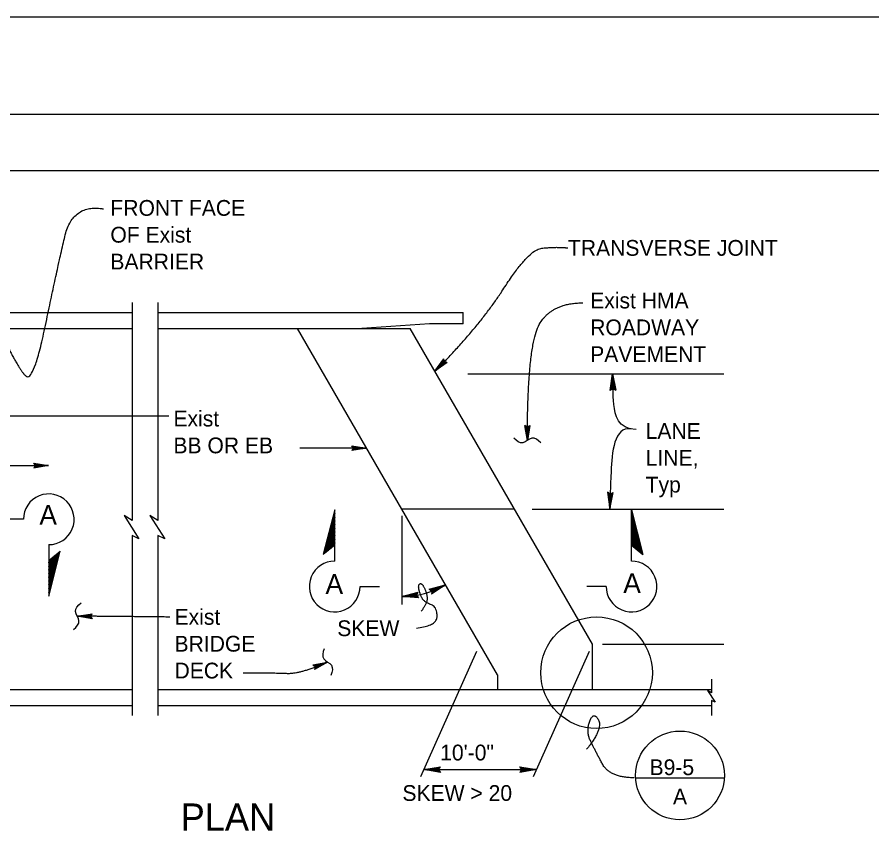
# Model space of a CAD drawing. Extents: x -893 to 867, y -474 to 712.
# Drawn here: x -587.9 to -208.7, y 344.4 to 712 of the extents above; entities that cross this region are included whole.
import ezdxf

# ---------------------------------------------------------------- set-up
doc = ezdxf.new("R2010")
doc.units = 0
for name, color, linetype in [('12 Coord Grid', 7, 'Continuous'), ('border_PLOTTING-ELEMENTS', 7, 'Continuous'), ('border_rw_22x34_Cut_Lines', 7, 'Continuous'), ('border_SHEET', 7, 'Continuous'), ('pp_PRESENTATION', 7, 'Continuous'), ('str_Concrete-A', 7, 'Continuous'), ('str_Text-A', 7, 'Continuous')]:
    doc.layers.add(name, color=color, linetype=linetype)

# ---------------------------------------------------------------- blocks, each defined once
blk = doc.blocks.new('TERMAG-E')
at = {"layer": '12 Coord Grid'}
for p, q in [((-14.420088, 1.268592), (-15.202128, 2.537184)), ((-15.202128, 2.537184), (0, 0)), ((0, 0), (-15.202128, -2.53992)), ((-14.81088, 1.902888), (0, 0)), ((0, 0), (-14.81088, -1.904712)), ((0, 0), (-14.420088, 1.268592)), ((-14.420088, 1.268592), (-13.638504, 0)), ((-14.420088, -1.270416), (0, 0)), ((-13.638504, 0), (-14.420088, -1.270416)), ((0, 0), (-14.029296, 0.634296)), ((-14.029296, -0.635208), (0, 0)), ((-13.638504, 0), (0, 0)), ((-14.420088, -1.270416), (-15.202128, -2.53992))]:
    blk.add_line(p, q, dxfattribs=at)

msp = doc.modelspace()

# ---------------------------------------------------------------- linework, layer by layer
at = {"layer": 'border_PLOTTING-ELEMENTS'}
for points in [[(-893.46, -474.04), (866.54, -474.04), (866.54, 711.96), (-893.46, 711.96)], [(-863.46, 668.96), (836.54, 668.96), (836.54, -431.04), (-863.46, -431.04)]]:
    msp.add_lwpolyline(points, close=True, dxfattribs=at)
at = {"layer": 'border_rw_22x34_Cut_Lines'}
msp.add_lwpolyline([(-863.46, 668.96), (836.54, 668.96), (836.54, -431.04), (-863.46, -431.04)], close=True, dxfattribs=at)
at = {"layer": 'border_SHEET'}
msp.add_line((-813.46, 643.96), (811.54, 643.96), dxfattribs=at)
at = {"layer": 'pp_PRESENTATION'}
for p, q in [((-446.99, 493.49), (-452.06, 473.6)), ((-446.99, 470.71), (-446.99, 493.49)), ((-315.3, 493.49), (-310.22, 473.6)), ((-315.3, 470.71), (-315.3, 493.49)), ((-585.1, 489.26), (-593.66, 489.26)), ((-446.99, 491.86), (-451.54, 474.03)), ((-446.99, 490.22), (-451.01, 474.45)), ((-315.3, 491.86), (-310.75, 474.03)), ((-315.3, 490.22), (-311.28, 474.45)), ((-446.99, 488.59), (-450.49, 474.88)), ((-446.99, 486.95), (-449.96, 475.3)), ((-315.3, 488.59), (-311.8, 474.88)), ((-315.3, 486.95), (-312.33, 475.3)), ((-446.99, 485.32), (-449.44, 475.73)), ((-446.99, 483.68), (-448.91, 476.15)), ((-446.99, 482.04), (-448.38, 476.58)), ((-315.3, 485.32), (-312.85, 475.73)), ((-315.3, 483.68), (-313.38, 476.15)), ((-315.3, 482.04), (-313.9, 476.58)), ((-573.85, 478.01), (-573.85, 455.22)), ((-446.99, 480.41), (-447.86, 477.01)), ((-446.99, 478.77), (-447.33, 477.43)), ((-315.3, 480.41), (-314.43, 477.01)), ((-315.3, 478.77), (-314.96, 477.43)), ((-573.85, 455.22), (-568.78, 475.12)), ((-573.85, 471.01), (-568.78, 475.12)), ((-573.85, 456.86), (-569.3, 474.69)), ((-573.85, 458.49), (-569.83, 474.26)), ((-446.99, 477.71), (-452.06, 473.6)), ((-315.3, 477.71), (-310.22, 473.6)), ((-573.85, 460.13), (-570.35, 473.84)), ((-573.85, 461.76), (-570.88, 473.41)), ((-573.85, 463.4), (-571.4, 472.99)), ((-573.85, 465.04), (-571.93, 472.56)), ((-573.85, 466.67), (-572.46, 472.13)), ((-573.85, 468.31), (-572.98, 471.71)), ((-573.85, 469.95), (-573.51, 471.28)), ((-435.74, 459.46), (-427.18, 459.46)), ((-326.55, 459.46), (-335.1, 459.46)), ((-335.08, 459.41), (-335.08, 459.41))]:
    msp.add_line(p, q, dxfattribs=at)
msp.add_circle((-330.81, 421.22), 24.75, dxfattribs=at)
for centre, start, end in [((-573.85, 489.26), 270, 180.0005), ((-446.99, 459.46), 90, 0.0005), ((-315.3, 459.46), 179.9995, 90)]:
    msp.add_arc(centre, 11.25, start, end, dxfattribs=at)
at = {"layer": 'str_Concrete-A'}
for p, q in [((-690.66, 580.91), (-536.89, 580.91)), ((-525.44, 580.91), (-389.99, 580.91)), ((-389.99, 575.91), (-389.99, 580.91)), ((-645.66, 573.82), (-536.89, 573.82)), ((-525.44, 573.82), (-434.99, 573.82)), ((-463.44, 573.82), (-413.44, 573.82)), ((-374.79, 420.28), (-463.44, 573.82)), ((-404.99, 575.91), (-434.99, 573.82)), ((-332.61, 433.82), (-413.44, 573.82)), ((-389.99, 575.91), (-404.99, 575.91)), ((-388, 553.82), (-274.37, 553.82)), ((-367.25, 493.82), (-417.25, 493.82)), ((-359.36, 493.82), (-274.37, 493.82)), ((-332.61, 413.82), (-332.61, 433.82)), ((-328.11, 433.82), (-274.37, 433.82)), ((-374.79, 420.28), (-374.79, 413.82)), ((-687.03, 413.82), (-536.89, 413.82)), ((-525.44, 413.82), (-279.78, 413.82)), ((-374.79, 413.82), (-332.61, 413.82)), ((-687.03, 406.74), (-536.89, 406.74)), ((-525.44, 406.74), (-279.78, 406.74))]:
    msp.add_line(p, q, dxfattribs=at)
for points in [[(-536.89, 585.41), (-536.89, 488.75), (-540.41, 490.98), (-533.88, 480.63), (-536.89, 482.01), (-536.89, 402.24)], [(-525.44, 585.41), (-525.44, 488.75), (-528.96, 490.98), (-522.42, 480.63), (-525.44, 482.01), (-525.44, 402.24)], [(-279.78, 418.32), (-279.78, 412.28), (-281.54, 413.39), (-278.27, 408.22), (-279.78, 408.91), (-279.78, 402.24)]]:
    msp.add_lwpolyline(points, dxfattribs=at)
at = {"layer": 'str_Text-A'}
for p, q in [((-402.53, 554.93), (-398.65, 560.37)), ((-402.53, 554.93), (-398.57, 560.06)), ((-398.5, 559.74), (-402.53, 554.93)), ((-398.42, 559.43), (-402.53, 554.93)), ((-398.35, 559.11), (-402.53, 554.93)), ((-402.53, 554.93), (-398.03, 559.04)), ((-402.53, 554.93), (-397.72, 558.96)), ((-397.4, 558.89), (-402.53, 554.93)), ((-397.09, 558.82), (-402.53, 554.93)), ((-398.5, 559.74), (-398.65, 560.37)), ((-398.35, 559.11), (-398.5, 559.74)), ((-397.72, 558.96), (-398.35, 559.11)), ((-397.72, 558.96), (-397.09, 558.82)), ((-602.29, 535.16), (-520.54, 535.16)), ((-362.09, 530.45), (-362.64, 530.79)), ((-361.53, 524.19), (-362.64, 530.79)), ((-361.53, 524.19), (-362.36, 530.62)), ((-362.09, 530.45), (-361.53, 524.19)), ((-361.53, 530.11), (-362.09, 530.45)), ((-361.81, 530.28), (-361.53, 524.19)), ((-360.43, 530.79), (-361.53, 524.19)), ((-360.71, 530.62), (-361.53, 524.19)), ((-361.53, 524.19), (-360.98, 530.45)), ((-360.98, 530.45), (-361.53, 530.11)), ((-361.53, 524.19), (-361.26, 530.28)), ((-361.53, 530.11), (-361.53, 524.19)), ((-360.98, 530.45), (-360.43, 530.79)), ((-439.08, 521.34), (-439.42, 521.89)), ((-439.42, 521.89), (-432.82, 520.79)), ((-432.82, 520.79), (-439.42, 519.69)), ((-439.08, 520.24), (-439.42, 519.69)), ((-439.25, 521.62), (-432.82, 520.79)), ((-432.82, 520.79), (-439.25, 519.96)), ((-432.82, 520.79), (-439.08, 521.34)), ((-439.08, 521.34), (-438.74, 520.79)), ((-439.08, 520.24), (-432.82, 520.79)), ((-438.74, 520.79), (-439.08, 520.24)), ((-432.82, 520.79), (-438.91, 521.07)), ((-438.91, 520.52), (-432.82, 520.79)), ((-438.74, 520.79), (-432.82, 520.79)), ((-580.2, 513.6), (-580.54, 514.15)), ((-580.54, 514.15), (-573.95, 513.05)), ((-573.95, 513.05), (-580.54, 511.94)), ((-580.2, 512.49), (-580.54, 511.94)), ((-580.37, 513.87), (-573.95, 513.05)), ((-573.95, 513.05), (-580.37, 512.22)), ((-573.95, 513.05), (-580.2, 513.6)), ((-580.2, 513.6), (-579.87, 513.05)), ((-580.2, 512.49), (-573.95, 513.05)), ((-579.87, 513.05), (-580.2, 512.49)), ((-573.95, 513.05), (-580.04, 513.32)), ((-580.04, 512.77), (-573.95, 513.05)), ((-579.87, 513.05), (-573.95, 513.05)), ((-417.25, 490.72), (-417.25, 451.53)), ((-561.22, 446.28), (-554.62, 447.39)), ((-561.22, 446.28), (-554.79, 447.11)), ((-554.96, 446.84), (-561.22, 446.28)), ((-555.13, 446.56), (-561.22, 446.28)), ((-555.3, 446.28), (-561.22, 446.28)), ((-554.62, 445.18), (-561.22, 446.28)), ((-561.22, 446.28), (-554.96, 445.73)), ((-554.79, 445.46), (-561.22, 446.28)), ((-561.22, 446.28), (-555.13, 446.01)), ((-555.3, 446.28), (-554.96, 446.84)), ((-554.96, 445.73), (-555.3, 446.28)), ((-554.96, 446.84), (-554.62, 447.39)), ((-554.96, 445.73), (-554.62, 445.18)), ((-384.05, 430.62), (-408.94, 375.03)), ((-334.05, 430.62), (-358.94, 375.03)), ((-456.73, 424.73), (-450.15, 425.96)), ((-456.47, 424.53), (-450.15, 425.96)), ((-450.15, 425.96), (-456.22, 424.33)), ((-450.15, 425.96), (-455.97, 422.66)), ((-450.15, 425.96), (-455.96, 424.13)), ((-450.15, 425.96), (-455.9, 422.97)), ((-455.84, 423.29), (-450.15, 425.96)), ((-455.77, 423.61), (-450.15, 425.96)), ((-455.71, 423.93), (-450.15, 425.96)), ((-456.22, 424.33), (-456.73, 424.73)), ((-456.22, 424.33), (-455.71, 423.93)), ((-455.84, 423.29), (-455.97, 422.66)), ((-455.71, 423.93), (-455.84, 423.29)), ((-407.51, 378.24), (-400.1, 379.48)), ((-400.48, 378.86), (-400.1, 379.48)), ((-364.53, 378.86), (-364.91, 379.47)), ((-364.91, 379.47), (-357.51, 378.24)), ((-407.51, 378.24), (-400.29, 379.17)), ((-400.48, 378.86), (-407.51, 378.24)), ((-400.67, 378.55), (-407.51, 378.24)), ((-407.51, 378.24), (-357.51, 378.24)), ((-400.86, 378.24), (-407.51, 378.24)), ((-400.1, 377), (-407.51, 378.24)), ((-407.51, 378.24), (-400.48, 377.62)), ((-400.29, 377.31), (-407.51, 378.24)), ((-407.51, 378.24), (-400.67, 377.93)), ((-400.86, 378.24), (-400.48, 378.86)), ((-400.48, 377.62), (-400.86, 378.24)), ((-400.48, 377.62), (-400.1, 377)), ((-357.51, 378.24), (-364.91, 377)), ((-364.53, 377.62), (-364.91, 377)), ((-364.72, 379.16), (-357.51, 378.24)), ((-357.51, 378.24), (-364.72, 377.31)), ((-357.51, 378.24), (-364.53, 378.86)), ((-364.53, 378.86), (-364.15, 378.24)), ((-364.53, 377.62), (-357.51, 378.24)), ((-364.15, 378.24), (-364.53, 377.62)), ((-357.51, 378.24), (-364.34, 378.55)), ((-364.34, 377.93), (-357.51, 378.24)), ((-364.15, 378.24), (-357.51, 378.24)), ((-313.49, 374.61), (-274.11, 374.61))]:
    msp.add_line(p, q, dxfattribs=at)
msp.add_circle((-293.82, 375.65), 19.69, dxfattribs=at)
msp.add_arc((-417.25, 493.82), 38.77, 270, 300, dxfattribs=at)
for points, degree in [([(-596.03, 573.82), (-587.67, 556.39), (-580.67, 549.38), (-570.1, 600.41), (-563.27, 629.18), (-549.6, 626.92)], 2), ([(-402.53, 554.93), (-382.98, 574.47), (-361.07, 608.61), (-349.77, 610.19), (-343.51, 609.62)], 2), ([(-361.53, 524.19), (-361.53, 566.46), (-350.69, 585.23), (-336.91, 585.23)], 2), ([(-313.21, 529.06), (-321.49, 529.36), (-323.74, 541.58), (-323.49, 548.27), (-323.76, 553.82)], 3), ([(-315.51, 529.31), (-323.1, 530.76), (-324.92, 506.07), (-324.67, 499.38), (-324.93, 493.82)], 3), ([(-355.53, 523.19), (-356.86, 524.52), (-359.53, 526.39), (-363.54, 521.99), (-366.21, 523.86), (-367.54, 525.19)], 3), ([(-432.82, 520.79), (-441.67, 520.79), (-451.04, 520.79), (-462.45, 520.79)], 2), ([(-647.46, 513.05), (-617.55, 513.05), (-586.55, 513.05), (-573.95, 513.05)], 2), ([(-410.76, 440.98), (-401.58, 442.02), (-401.58, 450.39), (-406.83, 452.37), (-408.71, 454.83), (-410.13, 459.83), (-408.48, 461.29), (-406.12, 456.66), (-405.84, 452.01), (-408.59, 448.54)], 2), ([(-562.91, 440.43), (-561.43, 441.6), (-559.26, 444.04), (-563.17, 448.53), (-561, 450.97), (-559.52, 452.14)], 3), ([(-520.18, 445.9), (-536.89, 446.09), (-550.85, 446.22), (-561.22, 446.28)], 2), ([(-451.62, 431.88), (-452.32, 430.12), (-452.97, 426.93), (-447.33, 425), (-447.99, 421.81), (-448.68, 420.05)], 3), ([(-487.66, 421.22), (-473.88, 421.22), (-462.41, 420.65), (-450.15, 425.96)], 2), ([(-314.19, 374.6), (-324.96, 374.69), (-331.55, 386.93), (-335.52, 395.11), (-332.15, 404.26), (-327.85, 396.28), (-335.22, 387.28)], 2)]:
    msp.add_open_spline(points, degree=degree, dxfattribs=at)

# ---------------------------------------------------------------- block references
for p, xscale, yscale, rotation in [((-323.76, 553.82), 0.4871729091841972, 0.48807610493973064, 91.95058999495207), ((-324.93, 493.82), 0.4871729091841971, -0.4880761049397306, -91.71651255681002), ((-397.87, 460.25), 0.487172909184197, 0.48807610493973064, 25.11059809168899), ((-417.25, 455.06), 0.487172909184197, 0.48807610493973064, -174.8712745925127)]:
    msp.add_blockref('TERMAG-E', p, dxfattribs=dict(at, xscale=xscale, yscale=yscale, rotation=rotation))

# ---------------------------------------------------------------- texts
at = {"layer": 'pp_PRESENTATION'}
for p in [(-578.02, 486.83), (-451.07, 456.18), (-318.97, 456.56)]:
    msp.add_text('A', height=8.75, dxfattribs=at).set_placement(p)
at = {"layer": 'str_Text-A'}
for s, height, p in [('FRONT FACE ', 7, (-546.52, 623.84)), ('OF Exist', 7, (-546.52, 611.94)), ('TRANSVERSE JOINT ', 7, (-343.51, 606.11)), ('BARRIER', 7, (-546.52, 600.04)), ('Exist HMA', 7, (-333.65, 582.77)), ('ROADWAY', 7, (-333.65, 570.87)), ('PAVEMENT', 7, (-333.65, 558.97)), ('Exist', 7, (-518.54, 530.42)), ('LANE ', 7, (-309.04, 524.92)), ('BB OR EB', 7, (-518.54, 518.52)), ('LINE, ', 7, (-309.04, 513.02)), ('Typ', 7, (-309.04, 501.12)), ('Exist', 7, (-518.05, 442.47)), ('SKEW', 7, (-445.86, 437.44)), ('BRIDGE ', 7, (-518.05, 430.57)), ('DECK', 7, (-518.05, 418.67)), ('10\'-0" ', 7, (-400.2, 382.32)), ('B9-5', 7, (-307.3, 375.8)), ('SKEW > 20', 7, (-416.94, 364.37)), ('A', 7, (-296.91, 362.82)), ('PLAN', 12, (-515.33, 351.23))]:
    msp.add_text(s, height=height, dxfattribs=at).set_placement(p)

doc.saveas('drawing.dxf')
